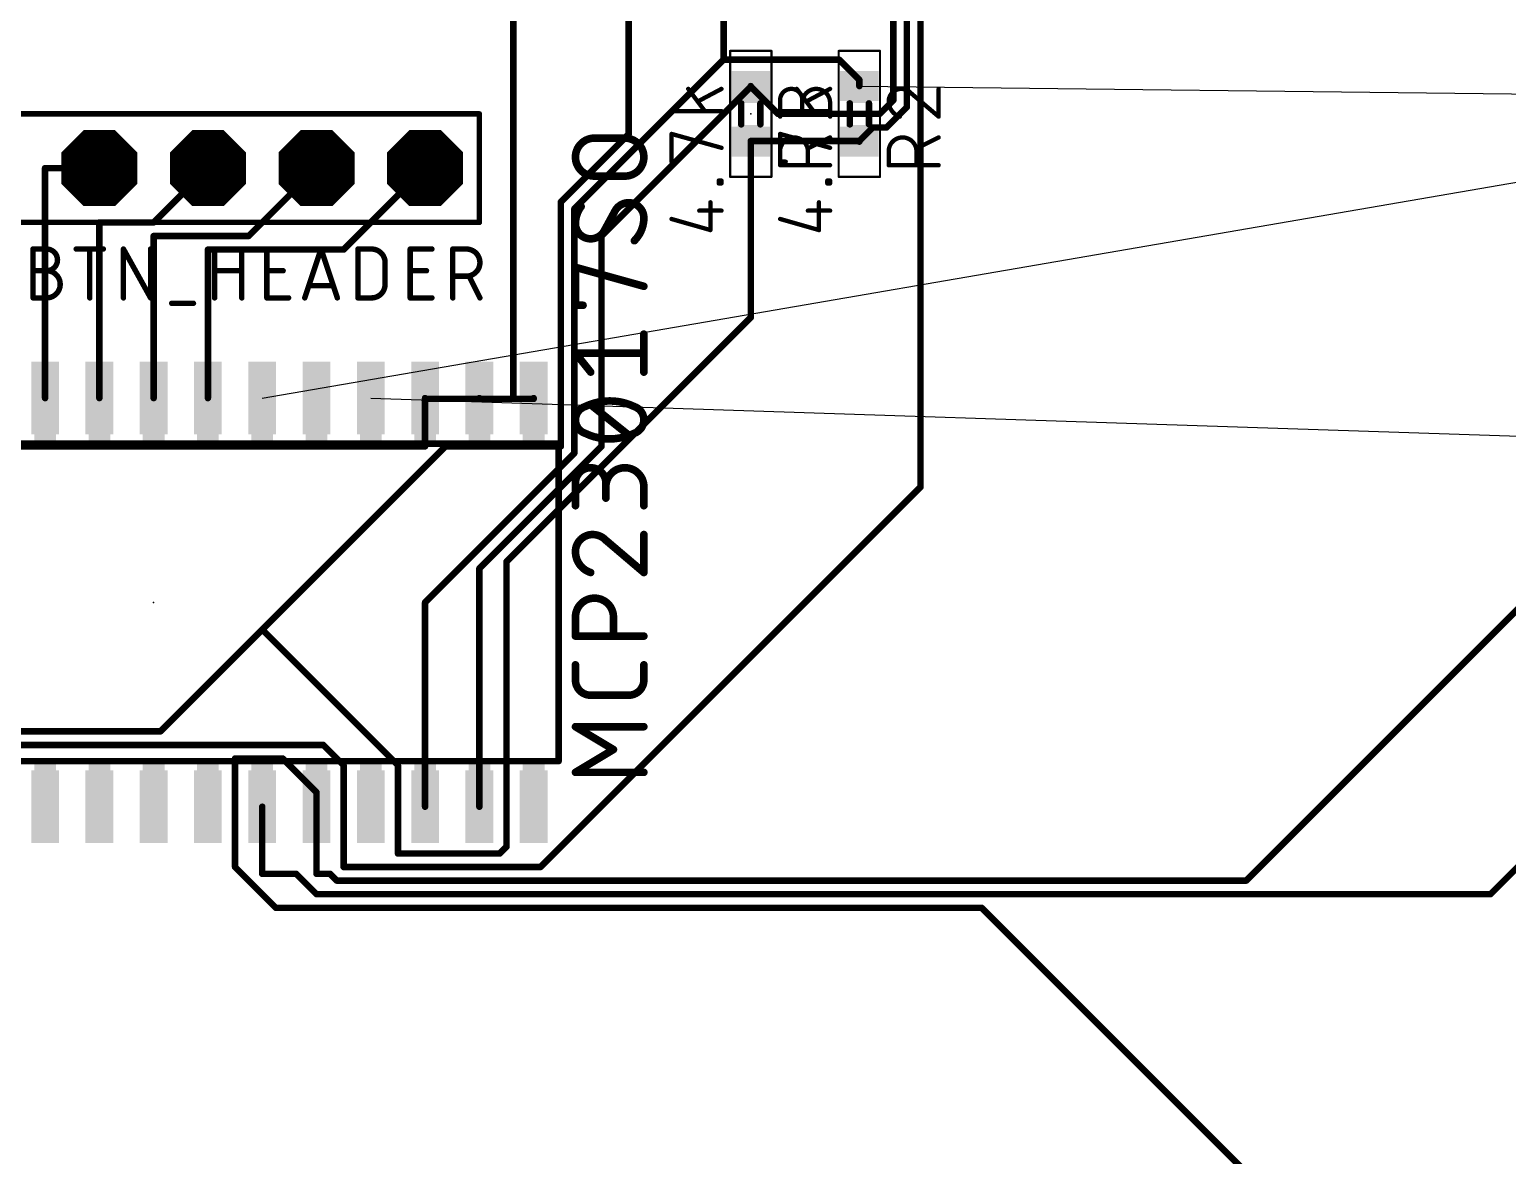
# Model space of a CAD drawing. Extents: x -1 to 120, y -17 to 80.
# Drawn here: x 18.69 to 53.26, y 32.78 to 59.12 of the extents above; entities that cross this region are included whole.
import ezdxf

# ---------------------------------------------------------------- set-up
doc = ezdxf.new("R2010")
doc.units = 0
for name, color, linetype in [('1', 22, 'CONTINUOUS'), ('17', 82, 'CONTINUOUS'), ('19', 53, 'CONTINUOUS'), ('21', 253, 'CONTINUOUS'), ('23', 7, 'CONTINUOUS'), ('25', 253, 'CONTINUOUS'), ('27', 253, 'CONTINUOUS'), ('39', 22, 'CONTINUOUS'), ('51', 253, 'CONTINUOUS')]:
    doc.layers.add(name, color=color, linetype=linetype)

# ---------------------------------------------------------------- blocks, each defined once
blk = doc.blocks.new('RECT')
blk.add_solid([(-0.5, -0.5), (0.5, -0.5), (-0.5, 0.5), (0.5, 0.5)])
blk = doc.blocks.new('OCTAGONP')
at = {"const_width": 0.5}
blk.add_lwpolyline([(-0.25, -0.1036), (-0.25, 0.1036), (-0.1036, 0.25), (0.1036, 0.25), (0.25, 0.1036), (0.25, -0.1036), (0.1036, -0.25), (-0.1036, -0.25), (-0.25, -0.1036), (-0.25, 0.1036)], dxfattribs=at)

msp = doc.modelspace()

# ---------------------------------------------------------------- linework, layer by layer
at = {"layer": '1', "const_width": 0.1524}
for points in [[(39.2112, 72.7075), (39.2112, 57.3088)], [(39.5288, 72.8663), (39.5288, 48.4188)], [(38.8938, 72.39), (38.8938, 57.4675)], [(32.7025, 56.6738), (32.7025, 72.0725)], [(30.0038, 50.4825), (30.0038, 70.8025)], [(34.925, 58.42), (34.925, 71.12)], [(31.4325, 54.9275), (34.925, 58.42)], [(34.925, 58.42), (37.6238, 58.42)], [(37.6238, 58.42), (38.1, 57.9438)], [(32.0675, 54.2925), (35.56, 57.785)], [(35.56, 57.785), (35.56, 57.8)], [(36.195, 57.15), (35.56, 57.785)], [(38.1, 57.9438), (38.1, 57.8)], [(38.8938, 57.4675), (38.5763, 57.15)], [(38.5763, 57.15), (36.195, 57.15)], [(39.2112, 57.3088), (38.735, 56.8325)], [(31.115, 55.0862), (32.7025, 56.6738)], [(38.4175, 56.8325), (38.1, 56.515)], [(38.735, 56.8325), (38.4175, 56.8325)], [(38.1, 56.515), (35.56, 56.515)], [(35.56, 56.515), (35.56, 56.5)], [(35.56, 56.5), (35.56, 52.3875)], [(38.1, 56.515), (38.1, 56.5)], [(19.05, 55.88), (19.05, 50.5)], [(20.32, 55.88), (19.05, 55.88)], [(22.86, 55.88), (21.59, 54.61)], [(25.4, 55.88), (23.8125, 54.2925)], [(27.94, 55.88), (26.035, 53.975)], [(31.115, 49.3713), (31.115, 55.0862)], [(31.4325, 49.2125), (31.4325, 54.9275)], [(20.32, 54.61), (20.32, 50.5)], [(21.59, 54.61), (20.32, 54.61)], [(21.59, 54.2925), (21.59, 50.5)], [(23.8125, 54.2925), (21.59, 54.2925)], [(32.0675, 49.3713), (32.0675, 54.2925)], [(22.86, 53.975), (22.86, 50.5)], [(26.035, 53.975), (22.86, 53.975)], [(35.56, 52.3875), (29.845, 46.6725)], [(27.94, 50.4825), (27.94, 50.5)], [(29.21, 50.4825), (27.94, 50.4825)], [(27.94, 49.3713), (27.94, 50.4825)], [(29.21, 50.4825), (29.21, 50.5)], [(29.21, 50.4825), (30.0038, 50.4825)], [(30.0038, 50.4825), (30.48, 50.4825)], [(30.48, 50.4825), (30.48, 50.5)], [(8.7313, 49.3713), (27.94, 49.3713)], [(24.13, 45.085), (28.4163, 49.3713)], [(28.4163, 49.3713), (31.115, 49.3713)], [(29.21, 46.5138), (32.0675, 49.3713)], [(27.94, 45.72), (31.4325, 49.2125)], [(39.5288, 48.4188), (30.6388, 39.5288)], [(56.3563, 48.4188), (47.1487, 39.2112)], [(29.845, 46.6725), (29.845, 40.005)], [(29.21, 40.94), (29.21, 46.5138)], [(27.94, 40.94), (27.94, 45.72)], [(59.2138, 45.2438), (52.8638, 38.8938)], [(21.7488, 42.7037), (24.13, 45.085)], [(27.305, 41.91), (24.13, 45.085)], [(7.1438, 42.7037), (21.7488, 42.7037)], [(25.5587, 42.3863), (17.78, 42.3863)], [(26.035, 41.91), (25.5587, 42.3863)], [(23.495, 42.0688), (23.495, 39.5288)], [(24.6063, 42.0688), (23.495, 42.0688)], [(25.4, 41.275), (24.6063, 42.0688)], [(26.035, 39.5288), (26.035, 41.91)], [(27.305, 39.8463), (27.305, 41.91)], [(25.4, 40.94), (25.4, 41.275)], [(24.13, 39.37), (24.13, 40.94)], [(25.4, 39.37), (25.4, 40.94)], [(29.6863, 39.8463), (27.305, 39.8463)], [(29.845, 40.005), (29.6863, 39.8463)], [(23.495, 39.5288), (24.4475, 38.5763)], [(24.9238, 39.37), (24.13, 39.37)], [(25.4, 38.8938), (24.9238, 39.37)], [(25.7175, 39.37), (25.4, 39.37)], [(25.8763, 39.2112), (25.7175, 39.37)], [(30.6388, 39.5288), (26.035, 39.5288)], [(47.1487, 39.2112), (25.8763, 39.2112)], [(52.8638, 38.8938), (25.4, 38.8938)], [(24.4475, 38.5763), (40.9575, 38.5763)], [(40.9575, 38.5763), (54.61, 24.9238)]]:
    msp.add_lwpolyline(points, dxfattribs=at)
at = {"layer": '1', "const_width": 0.0762}
for points in [[(34.925, 58.4581, 1), (34.925, 58.3819)], [(34.8869, 58.42, 1), (34.9631, 58.42)], [(34.9519, 58.3931, 1), (34.8981, 58.4469)], [(37.6507, 58.4469, 1), (37.5968, 58.3931)], [(37.6238, 58.3819, 1), (37.6238, 58.4581)], [(35.5981, 57.8, 1), (35.5219, 57.8)], [(35.5219, 57.785, 1), (35.5981, 57.785)], [(35.5869, 57.8119, 1), (35.5331, 57.7581)], [(35.5869, 57.7581, 1), (35.5331, 57.8119)], [(38.1381, 57.9438, 1), (38.0619, 57.9438)], [(38.0619, 57.8, 1), (38.1381, 57.8)], [(38.0731, 57.9168, 1), (38.1269, 57.9707)], [(38.8557, 57.4675, 1), (38.9319, 57.4675)], [(38.9207, 57.4406, 1), (38.8668, 57.4944)], [(36.195, 57.1881, 1), (36.195, 57.1119)], [(36.1681, 57.1231, 1), (36.2219, 57.1769)], [(38.5493, 57.1769, 1), (38.6032, 57.1231)], [(38.5763, 57.1119, 1), (38.5763, 57.1881)], [(39.1731, 57.3088, 1), (39.2493, 57.3088)], [(39.2382, 57.2818, 1), (39.1843, 57.3357)], [(32.6644, 56.6738, 1), (32.7406, 56.6738)], [(32.7294, 56.6468, 1), (32.6756, 56.7007)], [(38.4175, 56.8706, 1), (38.4175, 56.7944)], [(38.4444, 56.8056, 1), (38.3906, 56.8594)], [(38.7081, 56.8594, 1), (38.7619, 56.8056)], [(38.735, 56.7944, 1), (38.735, 56.8706)], [(35.56, 56.5531, 1), (35.56, 56.4769)], [(35.5981, 56.515, 1), (35.5219, 56.515)], [(35.5981, 56.5, 1), (35.5219, 56.5)], [(35.5219, 56.5, 1), (35.5981, 56.5)], [(38.1381, 56.515, 1), (38.0619, 56.515)], [(38.0619, 56.5, 1), (38.1381, 56.5)], [(38.0731, 56.5419, 1), (38.1269, 56.4881)], [(38.1, 56.4769, 1), (38.1, 56.5531)], [(19.0881, 55.88, 1), (19.0119, 55.88)], [(19.05, 55.9181, 1), (19.05, 55.8419)], [(20.32, 55.8419, 1), (20.32, 55.9181)], [(22.8869, 55.8531, 1), (22.8331, 55.9069)], [(25.4269, 55.8531, 1), (25.3731, 55.9069)], [(27.9669, 55.8531, 1), (27.9131, 55.9069)], [(31.1531, 55.0862, 1), (31.0769, 55.0862)], [(31.0881, 55.1132, 1), (31.1419, 55.0593)], [(31.4706, 54.9275, 1), (31.3944, 54.9275)], [(31.4056, 54.9544, 1), (31.4594, 54.9006)], [(20.3581, 54.61, 1), (20.2819, 54.61)], [(20.32, 54.6481, 1), (20.32, 54.5719)], [(21.5631, 54.6369, 1), (21.6169, 54.5831)], [(21.59, 54.5719, 1), (21.59, 54.6481)], [(21.6281, 54.2925, 1), (21.5519, 54.2925)], [(21.59, 54.3306, 1), (21.59, 54.2544)], [(23.7856, 54.3194, 1), (23.8394, 54.2656)], [(23.8125, 54.2544, 1), (23.8125, 54.3306)], [(32.1056, 54.2925, 1), (32.0294, 54.2925)], [(32.0406, 54.3194, 1), (32.0944, 54.2656)], [(22.8981, 53.975, 1), (22.8219, 53.975)], [(22.86, 54.0131, 1), (22.86, 53.9369)], [(26.0081, 54.0019, 1), (26.0619, 53.9481)], [(26.035, 53.9369, 1), (26.035, 54.0131)], [(35.5219, 52.3875, 1), (35.5981, 52.3875)], [(35.5869, 52.3606, 1), (35.5331, 52.4144)], [(19.0119, 50.5, 1), (19.0881, 50.5)], [(20.2819, 50.5, 1), (20.3581, 50.5)], [(21.5519, 50.5, 1), (21.6281, 50.5)], [(22.8219, 50.5, 1), (22.8981, 50.5)], [(27.9781, 50.5, 1), (27.9019, 50.5)], [(27.94, 50.5206, 1), (27.94, 50.4444)], [(27.9781, 50.4825, 1), (27.9019, 50.4825)], [(27.9019, 50.4825, 1), (27.9781, 50.4825)], [(29.2481, 50.5, 1), (29.1719, 50.5)], [(29.21, 50.5206, 1), (29.21, 50.4444)], [(29.1719, 50.4825, 1), (29.2481, 50.4825)], [(29.21, 50.4444, 1), (29.21, 50.5206)], [(30.0038, 50.5206, 1), (30.0038, 50.4444)], [(29.9657, 50.4825, 1), (30.0419, 50.4825)], [(30.0038, 50.4444, 1), (30.0038, 50.5206)], [(30.5181, 50.5, 1), (30.4419, 50.5)], [(30.4419, 50.4825, 1), (30.5181, 50.4825)], [(30.48, 50.4444, 1), (30.48, 50.5206)], [(27.94, 49.3332, 1), (27.94, 49.4094)], [(28.4163, 49.4094, 1), (28.4163, 49.3332)], [(28.4432, 49.3443, 1), (28.3893, 49.3982)], [(31.115, 49.3332, 1), (31.115, 49.4094)], [(32.0944, 49.3443, 1), (32.0406, 49.3982)], [(27.9019, 49.3713, 1), (27.9781, 49.3713)], [(31.0769, 49.3713, 1), (31.1531, 49.3713)], [(31.3944, 49.2125, 1), (31.4706, 49.2125)], [(31.4594, 49.1856, 1), (31.4056, 49.2394)], [(32.0294, 49.3713, 1), (32.1056, 49.3713)], [(39.4907, 48.4188, 1), (39.5669, 48.4188)], [(39.5557, 48.3918, 1), (39.5018, 48.4457)], [(29.8831, 46.6725, 1), (29.8069, 46.6725)], [(29.8181, 46.6994, 1), (29.8719, 46.6456)], [(29.2481, 46.5138, 1), (29.1719, 46.5138)], [(29.1831, 46.5407, 1), (29.2369, 46.4868)], [(27.9781, 45.72, 1), (27.9019, 45.72)], [(27.9131, 45.7469, 1), (27.9669, 45.6931)], [(24.1569, 45.1119, 1), (24.1031, 45.0581)], [(24.1031, 45.1119, 1), (24.1569, 45.0581)], [(24.1569, 45.0581, 1), (24.1031, 45.1119)], [(21.7218, 42.7307, 1), (21.7757, 42.6768)], [(21.7488, 42.6656, 1), (21.7488, 42.7418)], [(25.5857, 42.4132, 1), (25.5318, 42.3593)], [(25.5587, 42.3482, 1), (25.5587, 42.4244)], [(23.5331, 42.0688, 1), (23.4569, 42.0688)], [(23.495, 42.1069, 1), (23.495, 42.0307)], [(24.6332, 42.0957, 1), (24.5793, 42.0418)], [(24.6063, 42.0307, 1), (24.6063, 42.1069)], [(26.0731, 41.91, 1), (25.9969, 41.91)], [(26.0081, 41.8831, 1), (26.0619, 41.9369)], [(27.3431, 41.91, 1), (27.2669, 41.91)], [(27.2781, 41.8831, 1), (27.3319, 41.9369)], [(25.4381, 41.275, 1), (25.3619, 41.275)], [(25.3731, 41.2481, 1), (25.4269, 41.3019)], [(24.1681, 40.94, 1), (24.0919, 40.94)], [(25.4381, 40.94, 1), (25.3619, 40.94)], [(25.3619, 40.94, 1), (25.4381, 40.94)], [(27.9019, 40.94, 1), (27.9781, 40.94)], [(29.1719, 40.94, 1), (29.2481, 40.94)], [(27.305, 39.8844, 1), (27.305, 39.8082)], [(27.2669, 39.8463, 1), (27.3431, 39.8463)], [(29.6593, 39.8732, 1), (29.7132, 39.8193)], [(29.6863, 39.8082, 1), (29.6863, 39.8844)], [(29.8069, 40.005, 1), (29.8831, 40.005)], [(29.8719, 39.9781, 1), (29.8181, 40.0319)], [(23.5219, 39.5557, 1), (23.4681, 39.5018)], [(23.4569, 39.5288, 1), (23.5331, 39.5288)], [(24.13, 39.4081, 1), (24.13, 39.3319)], [(24.9507, 39.3969, 1), (24.8968, 39.3431)], [(24.9238, 39.3319, 1), (24.9238, 39.4081)], [(25.4, 39.4081, 1), (25.4, 39.3319)], [(25.7444, 39.3969, 1), (25.6906, 39.3431)], [(25.7175, 39.3319, 1), (25.7175, 39.4081)], [(26.035, 39.5669, 1), (26.035, 39.4907)], [(25.9969, 39.5288, 1), (26.0731, 39.5288)], [(30.6118, 39.5557, 1), (30.6657, 39.5018)], [(30.6388, 39.4907, 1), (30.6388, 39.5669)], [(24.0919, 39.37, 1), (24.1681, 39.37)], [(25.3619, 39.37, 1), (25.4381, 39.37)], [(25.8763, 39.2493, 1), (25.8763, 39.1731)], [(25.8493, 39.1843, 1), (25.9032, 39.2382)], [(47.1218, 39.2382, 1), (47.1757, 39.1843)], [(47.1487, 39.1731, 1), (47.1487, 39.2493)], [(25.4, 38.9319, 1), (25.4, 38.8557)], [(25.3731, 38.8668, 1), (25.4269, 38.9207)], [(52.8368, 38.9207, 1), (52.8907, 38.8668)], [(52.8638, 38.8557, 1), (52.8638, 38.9319)], [(24.4475, 38.6144, 1), (24.4475, 38.5382)], [(24.4206, 38.5493, 1), (24.4744, 38.6032)], [(40.9844, 38.6032, 1), (40.9306, 38.5493)], [(40.9575, 38.5382, 1), (40.9575, 38.6144)]]:
    msp.add_lwpolyline(points, format="xyb", dxfattribs=at)
at = {"layer": '19'}
for p, q in [((38.1, 57.8), (67.7164, 57.4548)), ((24.13, 50.5), (64.516, 57.4548)), ((26.67, 50.5), (65.3034, 49.2252))]:
    msp.add_line(p, q, dxfattribs=at)
at = {"layer": '21'}
for points, const_width in [([(8.89, 57.15), (29.21, 57.15)], 0.127), ([(29.21, 57.15), (29.21, 54.61)], 0.127), ([(29.21, 54.61), (8.89, 54.61)], 0.127), ([(31.0642, 49.4332), (13.4112, 49.4332)], 0.1524), ([(31.0642, 42.0068), (31.0642, 49.4332)], 0.1524), ([(13.4112, 42.0068), (31.0642, 42.0068)], 0.1524)]:
    msp.add_lwpolyline(points, dxfattribs=dict(at, const_width=const_width))
for points, const_width in [([(29.2417, 57.15, 1), (29.1783, 57.15)], 0.0635), ([(29.21, 57.1183, 1), (29.21, 57.1818)], 0.0635), ([(29.1783, 54.61, 1), (29.2417, 54.61)], 0.0635), ([(29.21, 54.5782, 1), (29.21, 54.6418)], 0.0635), ([(31.1023, 49.4332, 1), (31.0261, 49.4332)], 0.0762), ([(31.0642, 49.3951, 1), (31.0642, 49.4713)], 0.0762), ([(31.0261, 42.0068, 1), (31.1023, 42.0068)], 0.0762), ([(31.0642, 41.9687, 1), (31.0642, 42.0449)], 0.0762)]:
    msp.add_lwpolyline(points, format="xyb", dxfattribs=dict(at, const_width=const_width))
at = {"layer": '23'}
for p in [(35.56, 57.15), (38.1, 57.15), (19.05, 55.88), (21.59, 45.72)]:
    msp.add_point(p, dxfattribs=at)
at = {"layer": '25'}
for points, const_width in [([(36.7651, 57.4746, 1), (36.2458, 57.4746)], 0.1016), ([(37.4142, 57.4096, 1), (36.7651, 57.4096)], 0.1016), ([(39.0779, 57.7342, 0.4142), (38.7858, 57.4421)], 0.1016), ([(39.3051, 57.6368, 0.2053), (39.0779, 57.7342)], 0.1016), ([(39.0779, 57.7596, 1), (39.0779, 57.7088)], 0.0508), ([(39.0779, 57.7088, 1), (39.0779, 57.7596)], 0.0508), ([(39.9796, 57.7342, 1), (39.9288, 57.7342)], 0.0508), ([(36.2712, 57.4746, 1), (36.2204, 57.4746)], 0.0508), ([(36.2204, 57.4746, 1), (36.2712, 57.4746)], 0.0508), ([(36.7905, 57.4746, 1), (36.7397, 57.4746)], 0.0508), ([(36.7397, 57.4746, 1), (36.7905, 57.4746)], 0.0508), ([(36.7397, 57.4096, 1), (36.7905, 57.4096)], 0.0508), ([(37.4396, 57.4096, 1), (37.3888, 57.4096)], 0.0508), ([(37.3888, 57.4096, 1), (37.4396, 57.4096)], 0.0508), ([(38.7858, 57.4421, 0.3252), (39.0454, 57.0851)], 0.1016), ([(38.8112, 57.4421, 1), (38.7604, 57.4421)], 0.0508), ([(38.7604, 57.4421, 1), (38.8112, 57.4421)], 0.0508), ([(39.3215, 57.6562, 1), (39.2886, 57.6175)], 0.0508), ([(39.2867, 57.6193, 1), (39.3235, 57.6544)], 0.0508), ([(36.2204, 57.0851, 1), (36.2712, 57.0851)], 0.0508), ([(36.7397, 57.2149, 1), (36.7905, 57.2149)], 0.0508), ([(37.3888, 57.0851, 1), (37.4396, 57.0851)], 0.0508), ([(39.0376, 57.0609, 1), (39.0533, 57.1093)], 0.0508), ([(39.9288, 57.0851, 1), (39.9796, 57.0851)], 0.0508), ([(39.9377, 57.0657, 1), (39.9707, 57.1044)], 0.0508), ([(36.8949, 56.274, 1), (36.2458, 56.274)], 0.1016), ([(36.8836, 56.3616, 1), (36.9063, 56.3162)], 0.0508), ([(37.4256, 56.5758, 1), (37.4028, 56.6213)], 0.0508), ([(39.4349, 56.274, 1), (38.7858, 56.274)], 0.1016), ([(39.4236, 56.3616, 1), (39.4463, 56.3162)], 0.0508), ([(39.9656, 56.5758, 1), (39.9428, 56.6213)], 0.0508), ([(36.2712, 56.274, 1), (36.2204, 56.274)], 0.0508), ([(36.2204, 56.274, 1), (36.2712, 56.274)], 0.0508), ([(36.9203, 56.274, 1), (36.8695, 56.274)], 0.0508), ([(36.8695, 56.274, 1), (36.9203, 56.274)], 0.0508), ([(38.8112, 56.274, 1), (38.7604, 56.274)], 0.0508), ([(38.7604, 56.274, 1), (38.8112, 56.274)], 0.0508), ([(39.4603, 56.274, 1), (39.4095, 56.274)], 0.0508), ([(39.4095, 56.274, 1), (39.4603, 56.274)], 0.0508), ([(36.2458, 55.9749, 1), (36.2458, 55.9241)], 0.0508), ([(36.2204, 55.9495, 1), (36.2712, 55.9495)], 0.0508), ([(36.8695, 55.9495, 1), (36.9203, 55.9495)], 0.0508), ([(37.4142, 55.9241, 1), (37.4142, 55.9749)], 0.0508), ([(38.7858, 55.9749, 1), (38.7858, 55.9241)], 0.0508), ([(38.7604, 55.9495, 1), (38.8112, 55.9495)], 0.0508), ([(39.4095, 55.9495, 1), (39.4603, 55.9495)], 0.0508), ([(39.9542, 55.9241, 1), (39.9542, 55.9749)], 0.0508), ([(18.8004, 53.9877, 1), (18.7369, 53.9877)], 0.0635), ([(18.7687, 54.0195, 1), (18.7687, 53.956)], 0.0635), ([(19.0862, 54.0195, 1), (19.0862, 53.956)], 0.0635), ([(19.0862, 53.4797, 1), (19.0862, 53.9877)], 0.127), ([(19.0862, 53.956, 1), (19.0862, 54.0195)], 0.0635), ([(19.7783, 54.0195, 1), (19.7783, 53.956)], 0.0635), ([(20.1276, 53.9877, 1), (20.0641, 53.9877)], 0.0635), ([(20.4133, 53.956, 1), (20.4133, 54.0195)], 0.0635), ([(20.915, 53.9877, 1), (20.8515, 53.9877)], 0.0635), ([(20.911, 54.0031, 1), (20.8555, 53.9723)], 0.0635), ([(21.55, 53.9877, 1), (21.4865, 53.9877)], 0.0635), ([(23.0486, 53.9877, 1), (22.9851, 53.9877)], 0.0635), ([(23.6836, 53.9877, 1), (23.6201, 53.9877)], 0.0635), ([(24.2386, 54.0195, 1), (24.2386, 53.956)], 0.0635), ([(24.2703, 53.9877, 1), (24.2068, 53.9877)], 0.0635), ([(24.7466, 53.956, 1), (24.7466, 54.0195)], 0.0635), ([(25.5361, 53.9977, 1), (25.4759, 53.9777)], 0.0635), ([(25.5361, 53.9777, 1), (25.4759, 53.9977)], 0.0635), ([(26.3696, 54.0195, 1), (26.3696, 53.956)], 0.0635), ([(26.4014, 53.9877, 1), (26.3379, 53.9877)], 0.0635), ([(26.6871, 54.0195, 1), (26.6871, 53.956)], 0.0635), ([(27.0046, 53.6702, 0.4142), (26.6871, 53.9877)], 0.127), ([(26.6871, 53.956, 1), (26.6871, 54.0195)], 0.0635), ([(27.6231, 53.9877, 1), (27.5596, 53.9877)], 0.0635), ([(27.5914, 54.0195, 1), (27.5914, 53.956)], 0.0635), ([(28.0994, 53.956, 1), (28.0994, 54.0195)], 0.0635), ([(28.5877, 54.0195, 1), (28.5877, 53.956)], 0.0635), ([(28.6195, 53.9877, 1), (28.556, 53.9877)], 0.0635), ([(28.9052, 54.0195, 1), (28.9052, 53.956)], 0.0635), ([(28.9052, 53.3527, 1), (28.9052, 53.9877)], 0.127), ([(28.9052, 53.956, 1), (28.9052, 54.0195)], 0.0635), ([(27.0364, 53.6702, 1), (26.9729, 53.6702)], 0.0635), ([(26.9729, 53.6702, 1), (27.0364, 53.6702)], 0.0635), ([(18.7687, 53.5115, 1), (18.7687, 53.4479)], 0.0635), ([(19.0862, 53.5115, 1), (19.0862, 53.4479)], 0.0635), ([(19.0862, 53.5115, 1), (19.0862, 53.4479)], 0.0635), ([(19.0862, 52.8447, 1), (19.0862, 53.4797)], 0.127), ([(19.0862, 53.4479, 1), (19.0862, 53.5115)], 0.0635), ([(23.0168, 53.5115, 1), (23.0168, 53.4479)], 0.0635), ([(23.6518, 53.4479, 1), (23.6518, 53.5115)], 0.0635), ([(24.2386, 53.5115, 1), (24.2386, 53.4479)], 0.0635), ([(24.6196, 53.4479, 1), (24.6196, 53.5115)], 0.0635), ([(27.5914, 53.5115, 1), (27.5914, 53.4479)], 0.0635), ([(27.9724, 53.4479, 1), (27.9724, 53.5115)], 0.0635), ([(28.5877, 53.3845, 1), (28.5877, 53.321)], 0.0635), ([(28.9052, 53.3845, 1), (28.9052, 53.321)], 0.0635), ([(28.9052, 53.321, 1), (28.9052, 53.3845)], 0.0635), ([(28.9971, 53.3669, 1), (28.9403, 53.3385)], 0.0635), ([(18.7687, 52.8765, 1), (18.7687, 52.813)], 0.0635), ([(19.0862, 52.8765, 1), (19.0862, 52.813)], 0.0635), ([(19.0862, 52.813, 1), (19.0862, 52.8765)], 0.0635), ([(24.2386, 52.8765, 1), (24.2386, 52.813)], 0.0635), ([(24.7466, 52.813, 1), (24.7466, 52.8765)], 0.0635), ([(25.2203, 53.1622, 1), (25.2203, 53.0987)], 0.0635), ([(25.7918, 53.0987, 1), (25.7918, 53.1622)], 0.0635), ([(26.3696, 52.8765, 1), (26.3696, 52.813)], 0.0635), ([(26.6871, 52.8447, 0.4142), (27.0046, 53.1622)], 0.127), ([(26.6871, 52.8765, 1), (26.6871, 52.813)], 0.0635), ([(26.6871, 52.813, 1), (26.6871, 52.8765)], 0.0635), ([(27.0364, 53.1622, 1), (26.9729, 53.1622)], 0.0635), ([(26.9729, 53.1622, 1), (27.0364, 53.1622)], 0.0635), ([(27.5914, 52.8765, 1), (27.5914, 52.813)], 0.0635), ([(28.0994, 52.813, 1), (28.0994, 52.8765)], 0.0635), ([(18.7369, 52.8447, 1), (18.8004, 52.8447)], 0.0635), ([(20.0641, 52.8447, 1), (20.1276, 52.8447)], 0.0635), ([(20.8515, 52.8447, 1), (20.915, 52.8447)], 0.0635), ([(21.4865, 52.8447, 1), (21.55, 52.8447)], 0.0635), ([(21.4905, 52.8293, 1), (21.546, 52.8601)], 0.0635), ([(22.0135, 52.7495, 1), (22.0135, 52.6859)], 0.0635), ([(22.5215, 52.6859, 1), (22.5215, 52.7495)], 0.0635), ([(22.9851, 52.8447, 1), (23.0486, 52.8447)], 0.0635), ([(23.6201, 52.8447, 1), (23.6836, 52.8447)], 0.0635), ([(24.2068, 52.8447, 1), (24.2703, 52.8447)], 0.0635), ([(25.0949, 52.8547, 1), (25.1551, 52.8347)], 0.0635), ([(25.8569, 52.8347, 1), (25.9171, 52.8547)], 0.0635), ([(26.3379, 52.8447, 1), (26.4014, 52.8447)], 0.0635), ([(27.5596, 52.8447, 1), (27.6231, 52.8447)], 0.0635), ([(28.556, 52.8447, 1), (28.6195, 52.8447)], 0.0635), ([(29.1943, 52.8305, 1), (29.2511, 52.8589)], 0.0635)]:
    msp.add_lwpolyline(points, format="xyb", dxfattribs=dict(at, const_width=const_width))
for points, const_width in [([(39.9542, 57.0851), (39.9542, 57.7342)], 0.1016), ([(36.2458, 57.0851), (36.2458, 57.4746)], 0.1016), ([(36.7651, 57.4746), (36.7651, 57.2149)], 0.1016), ([(37.4142, 57.0851), (37.4142, 57.4096)], 0.1016), ([(39.3051, 57.6368), (39.9542, 57.0851)], 0.1016), ([(37.4142, 56.5986), (36.8949, 56.3389)], 0.1016), ([(39.9542, 56.5986), (39.4349, 56.3389)], 0.1016), ([(36.2458, 55.9495), (36.2458, 56.274)], 0.1016), ([(36.8949, 56.274), (36.8949, 55.9495)], 0.1016), ([(38.7858, 55.9495), (38.7858, 56.274)], 0.1016), ([(39.4349, 56.274), (39.4349, 55.9495)], 0.1016), ([(37.4142, 55.9495), (36.2458, 55.9495)], 0.1016), ([(39.9542, 55.9495), (38.7858, 55.9495)], 0.1016), ([(18.7687, 52.8447), (18.7687, 53.9877)], 0.127), ([(18.7687, 53.9877), (19.0862, 53.9877)], 0.127), ([(19.7783, 53.9877), (20.4133, 53.9877)], 0.127), ([(20.0958, 52.8447), (20.0958, 53.9877)], 0.127), ([(20.8832, 52.8447), (20.8832, 53.9877)], 0.127), ([(20.8832, 53.9877), (21.5182, 52.8447)], 0.127), ([(21.5182, 52.8447), (21.5182, 53.9877)], 0.127), ([(23.0168, 52.8447), (23.0168, 53.9877)], 0.127), ([(23.6518, 53.9877), (23.6518, 52.8447)], 0.127), ([(24.2386, 52.8447), (24.2386, 53.9877)], 0.127), ([(24.2386, 53.9877), (24.7466, 53.9877)], 0.127), ([(25.125, 52.8447), (25.506, 53.9877)], 0.127), ([(25.506, 53.9877), (25.887, 52.8447)], 0.127), ([(26.3696, 52.8447), (26.3696, 53.9877)], 0.127), ([(26.3696, 53.9877), (26.6871, 53.9877)], 0.127), ([(27.5914, 52.8447), (27.5914, 53.9877)], 0.127), ([(27.5914, 53.9877), (28.0994, 53.9877)], 0.127), ([(28.5877, 52.8447), (28.5877, 53.9877)], 0.127), ([(28.5877, 53.9877), (28.9052, 53.9877)], 0.127), ([(27.0046, 53.6702), (27.0046, 53.1622)], 0.127), ([(18.7687, 53.4797), (19.0862, 53.4797)], 0.127), ([(23.0168, 53.4797), (23.6518, 53.4797)], 0.127), ([(24.2386, 53.4797), (24.6196, 53.4797)], 0.127), ([(27.5914, 53.4797), (27.9724, 53.4797)], 0.127), ([(28.9052, 53.3527), (28.5877, 53.3527)], 0.127), ([(29.2227, 52.8447), (28.9687, 53.3527)], 0.127), ([(19.0862, 52.8447), (18.7687, 52.8447)], 0.127), ([(24.7466, 52.8447), (24.2386, 52.8447)], 0.127), ([(25.7918, 53.1305), (25.2203, 53.1305)], 0.127), ([(26.6871, 52.8447), (26.3696, 52.8447)], 0.127), ([(28.0994, 52.8447), (27.5914, 52.8447)], 0.127), ([(22.0135, 52.7177), (22.5215, 52.7177)], 0.127)]:
    msp.add_lwpolyline(points, dxfattribs=dict(at, const_width=const_width))
at = {"layer": '27'}
for points, const_width in [([(34.1156, 57.7494, 1), (34.0749, 57.719)], 0.0508), ([(34.8861, 57.7118, 1), (34.8623, 57.7566)], 0.0508), ([(36.6556, 57.7494, 1), (36.6149, 57.719)], 0.0508), ([(37.4261, 57.7118, 1), (37.4023, 57.7566)], 0.0508), ([(34.3106, 57.4645, 1), (34.3343, 57.4197)], 0.0508), ([(36.8506, 57.4645, 1), (36.8743, 57.4197)], 0.0508), ([(33.7058, 57.2403, 1), (33.7058, 57.1895)], 0.0508), ([(34.4644, 57.1997, 1), (34.5051, 57.2302)], 0.0508), ([(34.8742, 57.1895, 1), (34.8742, 57.2403)], 0.0508), ([(36.2458, 57.2403, 1), (36.2458, 57.1895)], 0.0508), ([(37.0044, 57.1997, 1), (37.0451, 57.2302)], 0.0508), ([(37.4142, 57.1895, 1), (37.4142, 57.2403)], 0.0508), ([(33.7312, 56.6807, 1), (33.6804, 56.6807)], 0.0508), ([(33.7126, 56.7051, 1), (33.699, 56.6562)], 0.0508), ([(36.2712, 56.6807, 1), (36.2204, 56.6807)], 0.0508), ([(36.2526, 56.7051, 1), (36.239, 56.6562)], 0.0508), ([(31.9024, 56.5825, 1), (31.9024, 55.6935)], 0.1778), ([(31.9024, 56.627, 1), (31.9024, 56.5381)], 0.0889), ([(31.9024, 56.5381, 1), (31.9024, 56.627)], 0.0889), ([(32.6136, 55.6935, 1), (32.6136, 56.5825)], 0.1778), ([(32.6136, 56.627, 1), (32.6136, 56.5381)], 0.0889), ([(32.6136, 56.5381, 1), (32.6136, 56.627)], 0.0889), ([(34.8674, 56.3316, 1), (34.881, 56.3806)], 0.0508), ([(37.4074, 56.3316, 1), (37.421, 56.3806)], 0.0508), ([(33.7058, 56.057, 1), (33.7058, 56.0062)], 0.0508), ([(33.6804, 56.0316, 1), (33.7312, 56.0316)], 0.0508), ([(33.8356, 56.0062, 1), (33.8356, 56.057)], 0.0508), ([(36.2458, 56.057, 1), (36.2458, 56.0062)], 0.0508), ([(36.2204, 56.0316, 1), (36.2712, 56.0316)], 0.0508), ([(36.3756, 56.0062, 1), (36.3756, 56.057)], 0.0508), ([(31.9024, 55.738, 1), (31.9024, 55.6491)], 0.0889), ([(31.9024, 55.6491, 1), (31.9024, 55.738)], 0.0889), ([(32.6136, 55.738, 1), (32.6136, 55.6491)], 0.0889), ([(32.6136, 55.6491, 1), (32.6136, 55.738)], 0.0889), ([(34.8347, 55.5885, 1), (34.7839, 55.5885)], 0.0508), ([(34.8093, 55.6139, 1), (34.8093, 55.5631)], 0.0508), ([(34.8093, 55.549, 1), (34.8093, 55.4982)], 0.0508), ([(34.7839, 55.5236, 1), (34.8347, 55.5236)], 0.0508), ([(34.8996, 55.5885, 1), (34.8488, 55.5885)], 0.0508), ([(34.8488, 55.5236, 1), (34.8996, 55.5236)], 0.0508), ([(34.8742, 55.5631, 1), (34.8742, 55.6139)], 0.0508), ([(34.8742, 55.4982, 1), (34.8742, 55.549)], 0.0508), ([(37.3747, 55.5885, 1), (37.3239, 55.5885)], 0.0508), ([(37.3493, 55.6139, 1), (37.3493, 55.5631)], 0.0508), ([(37.3493, 55.549, 1), (37.3493, 55.4982)], 0.0508), ([(37.3239, 55.5236, 1), (37.3747, 55.5236)], 0.0508), ([(37.4396, 55.5885, 1), (37.3888, 55.5885)], 0.0508), ([(37.3888, 55.5236, 1), (37.4396, 55.5236)], 0.0508), ([(37.4142, 55.5631, 1), (37.4142, 55.6139)], 0.0508), ([(37.4142, 55.4982, 1), (37.4142, 55.549)], 0.0508), ([(31.5913, 54.9826, 0.1623), (31.4579, 54.5825)], 0.1778), ([(31.6268, 54.9559, 1), (31.5557, 55.0093)], 0.0889), ([(32.7025, 55.0715, 0.2656), (32.3914, 54.8937)], 0.1778), ([(32.4304, 54.8724, 1), (32.3523, 54.915)], 0.0889), ([(33.0581, 54.7159, 0.4142), (32.7025, 55.0715)], 0.1778), ([(32.7025, 55.1159, 1), (32.7025, 55.027)], 0.0889), ([(32.7025, 55.027, 1), (32.7025, 55.1159)], 0.0889), ([(34.64, 55.0805, 1), (34.5892, 55.0805)], 0.0508), ([(37.18, 55.0805, 1), (37.1292, 55.0805)], 0.0508), ([(31.4579, 54.5825, 0.4142), (31.8135, 54.2269)], 0.1778), ([(31.5024, 54.5825, 1), (31.4135, 54.5825)], 0.0889), ([(31.4135, 54.5825, 1), (31.5024, 54.5825)], 0.0889), ([(32.3531, 54.9163, 1), (32.4296, 54.8711)], 0.0889), ([(32.8359, 54.1825, 0.2), (33.0581, 54.7159)], 0.1778), ([(33.1025, 54.7159, 1), (33.0137, 54.7159)], 0.0889), ([(33.0137, 54.7159, 1), (33.1026, 54.7159)], 0.0889), ([(33.7128, 54.7154, 1), (33.6988, 54.6666)], 0.0508), ([(34.3549, 54.9111, 1), (34.3549, 54.8603)], 0.0508), ([(34.8742, 54.8603, 1), (34.8742, 54.9111)], 0.0508), ([(36.2528, 54.7154, 1), (36.2388, 54.6666)], 0.0508), ([(36.8949, 54.9111, 1), (36.8949, 54.8603)], 0.0508), ([(37.4142, 54.8603, 1), (37.4142, 54.9111)], 0.0508), ([(31.8135, 54.2269, 0.2656), (32.1247, 54.4047)], 0.1778), ([(31.8135, 54.2714, 1), (31.8135, 54.1825)], 0.0889), ([(31.8135, 54.1825, 1), (31.8135, 54.2714)], 0.0889), ([(32.0856, 54.426, 1), (32.1637, 54.3834)], 0.0889), ([(32.1629, 54.3822, 1), (32.0864, 54.4273)], 0.0889), ([(34.5892, 54.4314, 1), (34.64, 54.4314)], 0.0508), ([(34.6076, 54.4069, 1), (34.6215, 54.4558)], 0.0508), ([(37.1292, 54.4314, 1), (37.18, 54.4314)], 0.0508), ([(37.1476, 54.4069, 1), (37.1615, 54.4558)], 0.0508), ([(32.8046, 54.214, 1), (32.8671, 54.1509)], 0.0889), ([(31.5024, 53.5605, 1), (31.4135, 53.5605)], 0.0889), ([(31.4698, 53.6033, 1), (31.446, 53.5176)], 0.0889), ([(33.0462, 53.0731, 1), (33.07, 53.1588)], 0.0889), ([(31.4579, 52.7159, 1), (31.4579, 52.627)], 0.0889), ([(31.4135, 52.6715, 1), (31.5024, 52.6715)], 0.0889), ([(31.6357, 52.627, 1), (31.6357, 52.7159)], 0.0889), ([(33.1026, 51.9973, 1), (33.0137, 51.9973)], 0.0889), ([(31.4926, 51.5806, 1), (31.4232, 51.5251)], 0.0889), ([(31.4579, 51.5973, 1), (31.4579, 51.5084)], 0.0889), ([(33.0581, 51.5084, 1), (33.0581, 51.5973)], 0.0889), ([(31.7788, 51.0806, 1), (31.8482, 51.1361)], 0.0889), ([(33.0137, 51.1083, 1), (33.1026, 51.1083)], 0.0889), ([(32.258, 50.4342, 0.1139), (31.6802, 50.3009)], 0.1778), ([(32.258, 50.4787, 1), (32.258, 50.3898)], 0.0889), ([(32.8359, 50.3009, 0.1139), (32.258, 50.4342)], 0.1778), ([(32.258, 50.3898, 1), (32.258, 50.4787)], 0.0889), ([(31.6802, 50.3009, 0.3205), (31.4579, 49.9897)], 0.1778), ([(31.6607, 50.3408, 1), (31.6996, 50.2609)], 0.0889), ([(31.6946, 50.2588, 1), (31.6657, 50.3429)], 0.0889), ([(31.8413, 50.38, 1), (31.7857, 50.3106)], 0.0889), ([(32.8503, 50.3429, 1), (32.8214, 50.2588)], 0.0889), ([(33.0581, 49.9897, 0.3205), (32.8359, 50.3009)], 0.1778), ([(32.8164, 50.2609, 1), (32.8553, 50.3408)], 0.0889), ([(31.4579, 49.9897, 0.3205), (31.6802, 49.6786)], 0.1778), ([(31.5023, 49.9897, 1), (31.4135, 49.9897)], 0.0889), ([(31.4135, 49.9897, 1), (31.5023, 49.9897)], 0.0889), ([(32.8359, 49.6786, 0.3205), (33.0581, 49.9897)], 0.1778), ([(33.1025, 49.9897, 1), (33.0137, 49.9897)], 0.0889), ([(33.0137, 49.9897, 1), (33.1025, 49.9897)], 0.0889), ([(31.6802, 49.6786, 0.1139), (32.258, 49.5452)], 0.1778), ([(31.6996, 49.7185, 1), (31.6607, 49.6386)], 0.0889), ([(31.6657, 49.6365, 1), (31.6946, 49.7206)], 0.0889), ([(32.258, 49.5452, 0.1139), (32.8359, 49.6786)], 0.1778), ([(32.258, 49.5897, 1), (32.258, 49.5008)], 0.0889), ([(32.258, 49.5008, 1), (32.258, 49.5897)], 0.0889), ([(32.6747, 49.5994, 1), (32.7303, 49.6688)], 0.0889), ([(32.8214, 49.7206, 1), (32.8503, 49.6365)], 0.0889), ([(32.8553, 49.6386, 1), (32.8164, 49.7185)], 0.0889), ([(32.1691, 48.5155, 1), (31.4579, 48.5155)], 0.1778), ([(33.0581, 48.4266, 1), (32.1691, 48.4266)], 0.1778), ([(31.5024, 48.5155, 1), (31.4135, 48.5155)], 0.0889), ([(31.4135, 48.5155, 1), (31.5024, 48.5155)], 0.0889), ([(32.2135, 48.5155, 1), (32.1247, 48.5155)], 0.0889), ([(32.1247, 48.5155, 1), (32.2135, 48.5155)], 0.0889), ([(32.1247, 48.4266, 1), (32.2135, 48.4266)], 0.0889), ([(33.1026, 48.4266, 1), (33.0137, 48.4266)], 0.0889), ([(33.0137, 48.4266, 1), (33.1026, 48.4266)], 0.0889), ([(32.1247, 48.1599, 1), (32.2135, 48.1599)], 0.0889), ([(31.4135, 47.9821, 1), (31.5024, 47.9821)], 0.0889), ([(33.0137, 47.9821, 1), (33.1026, 47.9821)], 0.0889), ([(31.858, 47.308, 0.4142), (31.4579, 46.9079)], 0.1778), ([(31.858, 47.3524, 1), (31.8579, 47.2635)], 0.0889), ([(32.1691, 47.1746, 0.2053), (31.858, 47.308)], 0.1778), ([(31.858, 47.2635, 1), (31.858, 47.3524)], 0.0889), ([(33.1026, 47.308, 1), (33.0137, 47.308)], 0.0889), ([(32.1979, 47.2085, 1), (32.1403, 47.1407)], 0.0889), ([(32.1369, 47.144, 1), (32.2013, 47.2053)], 0.0889), ([(31.4579, 46.9079, 0.3252), (31.8135, 46.419)], 0.1778), ([(31.5024, 46.9079, 1), (31.4135, 46.9079)], 0.0889), ([(31.4135, 46.9079, 1), (31.5024, 46.9079)], 0.0889), ([(31.7998, 46.3767, 1), (31.8272, 46.4613)], 0.0889), ([(33.0137, 46.419, 1), (33.1026, 46.419)], 0.0889), ([(33.0293, 46.3851, 1), (33.0869, 46.4528)], 0.0889), ([(32.3469, 45.3757, 1), (31.4579, 45.3757)], 0.1778), ([(31.5024, 45.3757, 1), (31.4135, 45.3757)], 0.0889), ([(31.4135, 45.3757, 1), (31.5024, 45.3757)], 0.0889), ([(32.3914, 45.3757, 1), (32.3025, 45.3757)], 0.0889), ([(32.3025, 45.3757, 1), (32.3914, 45.3757)], 0.0889), ([(31.4579, 44.9756, 1), (31.4579, 44.8867)], 0.0889), ([(31.4135, 44.9312, 1), (31.5024, 44.9312)], 0.0889), ([(32.3025, 44.9312, 1), (32.3914, 44.9312)], 0.0889), ([(33.0581, 44.8867, 1), (33.0581, 44.9756)], 0.0889), ([(31.5024, 44.2601, 1), (31.4135, 44.2601)], 0.0889), ([(33.1026, 44.2601, 1), (33.0137, 44.2601)], 0.0889), ([(31.4579, 43.9045, 0.4142), (31.8135, 43.5489)], 0.1778), ([(31.5024, 43.9045, 1), (31.4135, 43.9045)], 0.0889), ([(31.4135, 43.9045, 1), (31.5024, 43.9045)], 0.0889), ([(32.7025, 43.5489, 0.4142), (33.0581, 43.9045)], 0.1778), ([(33.1026, 43.9045, 1), (33.0137, 43.9045)], 0.0889), ([(33.0137, 43.9045, 1), (33.1026, 43.9045)], 0.0889), ([(31.8135, 43.5933, 1), (31.8135, 43.5044)], 0.0889), ([(31.8135, 43.5044, 1), (31.8135, 43.5933)], 0.0889), ([(32.7025, 43.5933, 1), (32.7025, 43.5044)], 0.0889), ([(32.7025, 43.5044, 1), (32.7025, 43.5933)], 0.0889), ([(31.4808, 42.8498, 1), (31.435, 42.7736)], 0.0889), ([(31.4579, 42.8561, 1), (31.4579, 42.7673)], 0.0889), ([(33.0581, 42.7673, 1), (33.0581, 42.8561)], 0.0889), ([(32.3698, 42.2402, 1), (32.324, 42.3164)], 0.0889), ([(32.324, 42.2402, 1), (32.3698, 42.3164)], 0.0889), ([(31.4579, 41.7893, 1), (31.4579, 41.7005)], 0.0889), ([(31.435, 41.783, 1), (31.4808, 41.7068)], 0.0889), ([(33.0581, 41.7005, 1), (33.0581, 41.7893)], 0.0889)]:
    msp.add_lwpolyline(points, format="xyb", dxfattribs=dict(at, const_width=const_width))
for points, const_width in [([(34.0953, 57.7342), (34.4847, 57.2149)], 0.1016), ([(34.8742, 57.7342), (34.3225, 57.4421)], 0.1016), ([(36.6353, 57.7342), (37.0247, 57.2149)], 0.1016), ([(37.4142, 57.7342), (36.8625, 57.4421)], 0.1016), ([(34.8742, 57.2149), (33.7058, 57.2149)], 0.1016), ([(37.4142, 57.2149), (36.2458, 57.2149)], 0.1016), ([(33.7058, 56.0316), (33.7058, 56.6807)], 0.1016), ([(33.7058, 56.6807), (34.8742, 56.3561)], 0.1016), ([(36.2458, 56.0316), (36.2458, 56.6807)], 0.1016), ([(36.2458, 56.6807), (37.4142, 56.3561)], 0.1016), ([(31.9024, 56.5825), (32.6136, 56.5825)], 0.1778), ([(33.8356, 56.0316), (33.7058, 56.0316)], 0.1016), ([(36.3756, 56.0316), (36.2458, 56.0316)], 0.1016), ([(32.6136, 55.6935), (31.9024, 55.6935)], 0.1778), ([(34.8093, 55.5236), (34.8093, 55.5885)], 0.1016), ([(34.8093, 55.5885), (34.8742, 55.5885)], 0.1016), ([(34.8742, 55.5236), (34.8093, 55.5236)], 0.1016), ([(34.8742, 55.5885), (34.8742, 55.5236)], 0.1016), ([(37.3493, 55.5236), (37.3493, 55.5885)], 0.1016), ([(37.3493, 55.5885), (37.4142, 55.5885)], 0.1016), ([(37.4142, 55.5236), (37.3493, 55.5236)], 0.1016), ([(37.4142, 55.5885), (37.4142, 55.5236)], 0.1016), ([(32.3914, 54.8937), (32.1247, 54.4047)], 0.1778), ([(34.6146, 54.4314), (34.6146, 55.0805)], 0.1016), ([(37.1546, 54.4314), (37.1546, 55.0805)], 0.1016), ([(33.7058, 54.691), (34.6146, 54.4314)], 0.1016), ([(34.3549, 54.8857), (34.8742, 54.8857)], 0.1016), ([(36.2458, 54.691), (37.1546, 54.4314)], 0.1016), ([(36.8949, 54.8857), (37.4142, 54.8857)], 0.1016), ([(31.4579, 52.6715), (31.4579, 53.5605)], 0.1778), ([(31.4579, 53.5605), (33.0581, 53.116)], 0.1778), ([(31.6357, 52.6715), (31.4579, 52.6715)], 0.1778), ([(33.0581, 51.1083), (33.0581, 51.9973)], 0.1778), ([(31.8135, 51.1083), (31.4579, 51.5528)], 0.1778), ([(31.4579, 51.5528), (33.0581, 51.5528)], 0.1778), ([(32.7025, 49.6341), (31.8135, 50.3453)], 0.1778), ([(31.4579, 47.9821), (31.4579, 48.5155)], 0.1778), ([(32.1691, 48.5155), (32.1691, 48.1599)], 0.1778), ([(33.0581, 47.9821), (33.0581, 48.4266)], 0.1778), ([(33.0581, 46.419), (33.0581, 47.308)], 0.1778), ([(32.1691, 47.1746), (33.0581, 46.419)], 0.1778), ([(31.4579, 44.9312), (31.4579, 45.3757)], 0.1778), ([(32.3469, 45.3757), (32.3469, 44.9312)], 0.1778), ([(33.0581, 44.9312), (31.4579, 44.9312)], 0.1778), ([(31.4579, 43.9045), (31.4579, 44.2601)], 0.1778), ([(33.0581, 44.2601), (33.0581, 43.9045)], 0.1778), ([(32.7025, 43.5489), (31.8135, 43.5489)], 0.1778), ([(32.3469, 42.2783), (31.4579, 42.8117)], 0.1778), ([(31.4579, 42.8117), (33.0581, 42.8117)], 0.1778), ([(31.4579, 41.7449), (32.3469, 42.2783)], 0.1778), ([(33.0581, 41.7449), (31.4579, 41.7449)], 0.1778)]:
    msp.add_lwpolyline(points, dxfattribs=dict(at, const_width=const_width))
at = {"layer": '39', "const_width": 0.0508}
for points in [[(35.077, 55.677), (35.077, 58.623)], [(35.077, 58.623), (36.043, 58.623)], [(36.043, 58.623), (36.043, 55.677)], [(37.617, 55.677), (37.617, 58.623)], [(37.617, 58.623), (38.583, 58.623)], [(38.583, 58.623), (38.583, 55.677)], [(36.043, 55.677), (35.077, 55.677)], [(38.583, 55.677), (37.617, 55.677)]]:
    msp.add_lwpolyline(points, dxfattribs=at)
at = {"layer": '39', "const_width": 0.0254}
for points in [[(35.0897, 58.623, 1), (35.0643, 58.623)], [(35.077, 58.6357, 1), (35.077, 58.6103)], [(36.0557, 58.623, 1), (36.0303, 58.623)], [(36.043, 58.6103, 1), (36.043, 58.6357)], [(37.6297, 58.623, 1), (37.6043, 58.623)], [(37.617, 58.6357, 1), (37.617, 58.6103)], [(38.5957, 58.623, 1), (38.5703, 58.623)], [(38.583, 58.6103, 1), (38.583, 58.6357)], [(35.077, 55.6897, 1), (35.077, 55.6643)], [(35.0643, 55.677, 1), (35.0897, 55.677)], [(36.0303, 55.677, 1), (36.0557, 55.677)], [(36.043, 55.6643, 1), (36.043, 55.6897)], [(37.617, 55.6897, 1), (37.617, 55.6643)], [(37.6043, 55.677, 1), (37.6297, 55.677)], [(38.5703, 55.677, 1), (38.5957, 55.677)], [(38.583, 55.6643, 1), (38.583, 55.6897)]]:
    msp.add_lwpolyline(points, format="xyb", dxfattribs=at)
at = {"layer": '51', "const_width": 0.1524}
for points in [[(35.336, 56.905), (35.336, 57.395)], [(35.784, 57.395), (35.784, 56.905)], [(37.876, 56.905), (37.876, 57.395)], [(38.324, 57.395), (38.324, 56.905)]]:
    msp.add_lwpolyline(points, dxfattribs=at)
at = {"layer": '51', "const_width": 0.0762}
for points in [[(35.3741, 57.395, 1), (35.2979, 57.395)], [(35.8221, 57.395, 1), (35.7459, 57.395)], [(37.9141, 57.395, 1), (37.8379, 57.395)], [(38.3621, 57.395, 1), (38.2859, 57.395)], [(35.2979, 56.905, 1), (35.3741, 56.905)], [(35.7459, 56.905, 1), (35.8221, 56.905)], [(37.8379, 56.905, 1), (37.9141, 56.905)], [(38.2859, 56.905, 1), (38.3621, 56.905)]]:
    msp.add_lwpolyline(points, format="xyb", dxfattribs=at)

# ---------------------------------------------------------------- block references
at = {"layer": '1', "xscale": 0.7, "yscale": 0.9, "rotation": 270}
for p in [(35.56, 57.8), (38.1, 57.8), (35.56, 56.5), (38.1, 56.5)]:
    msp.add_blockref('RECT', p, dxfattribs=at)
at = {"layer": '1', "xscale": 0.65, "yscale": 1.7}
for p in [(19.05, 50.5), (20.32, 50.5), (21.59, 50.5), (22.86, 50.5), (24.13, 50.5), (25.4, 50.5), (26.67, 50.5), (27.94, 50.5), (29.21, 50.5), (30.48, 50.5), (19.05, 40.94), (20.32, 40.94), (21.59, 40.94), (22.86, 40.94), (24.13, 40.94), (25.4, 40.94), (26.67, 40.94), (27.94, 40.94), (29.21, 40.94), (30.48, 40.94)]:
    msp.add_blockref('RECT', p, dxfattribs=at)
at = {"layer": '17', "xscale": 1.778, "yscale": 1.778, "rotation": 270}
for p in [(20.32, 55.88), (20.32, 55.88), (22.86, 55.88), (22.86, 55.88), (25.4, 55.88), (25.4, 55.88), (27.94, 55.88), (27.94, 55.88)]:
    msp.add_blockref('OCTAGONP', p, dxfattribs=at)
at = {"layer": '51'}
for p, xscale, yscale, rotation in [((35.5552, 57.554), 0.3, 0.5999, 270), ((38.0952, 57.554), 0.3, 0.5999, 270), ((35.5552, 56.7412), 0.3, 0.5999, 270), ((38.0952, 56.7412), 0.3, 0.5999, 270), ((20.32, 55.88), 0.508, 0.508, 180), ((22.86, 55.88), 0.508, 0.508, 180), ((25.4, 55.88), 0.508, 0.508, 180), ((27.94, 55.88), 0.508, 0.508, 180)]:
    msp.add_blockref('RECT', p, dxfattribs=dict(at, xscale=xscale, yscale=yscale, rotation=rotation))
at = {"layer": '51', "xscale": 0.508, "yscale": 1.524}
for p in [(19.05, 50.2206), (20.32, 50.2206), (21.59, 50.2206), (22.86, 50.2206), (24.13, 50.2206), (25.4, 50.2206), (26.67, 50.2206), (27.94, 50.2206), (29.21, 50.2206), (30.48, 50.2206), (19.05, 41.2194), (20.32, 41.2194), (21.59, 41.2194), (22.86, 41.2194), (24.13, 41.2194), (25.4, 41.2194), (26.67, 41.2194), (27.94, 41.2194), (29.21, 41.2194), (30.48, 41.2194)]:
    msp.add_blockref('RECT', p, dxfattribs=at)

doc.saveas('drawing.dxf')
